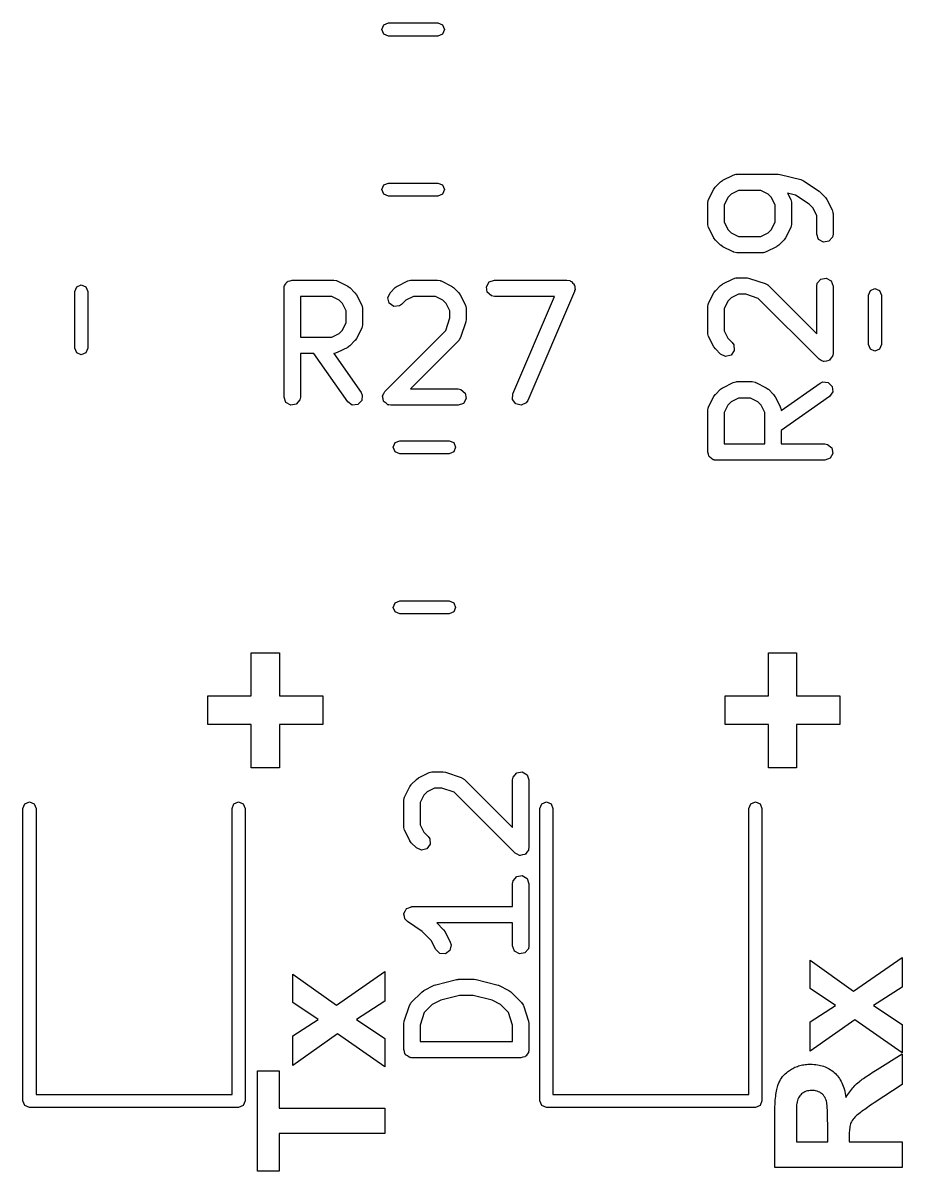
# Model space of a CAD drawing. Extents: x 44 to 148, y -85 to -25.
# Drawn here: x 110.03 to 118.1, y -84.02 to -73.47 of the extents above; entities that cross this region are included whole.
import ezdxf

# ---------------------------------------------------------------- set-up
doc = ezdxf.new("R2010")
doc.units = 0
doc.layers.add('BLACK', color=7, linetype='CONTINUOUS')

msp = doc.modelspace()

# ---------------------------------------------------------------- linework, layer by layer
at = {"layer": 'BLACK', "linetype": 'CONTINUOUS'}
for p, q in [((113.327136, -73.5346), (113.34471, -73.492174)), ((113.34471, -73.577026), (113.327136, -73.5346)), ((113.34471, -73.492174), (113.387136, -73.4746)), ((113.387136, -73.4746), (113.841264, -73.4746)), ((113.841264, -73.4746), (113.88369, -73.492174)), ((113.88369, -73.492174), (113.901264, -73.5346)), ((113.901264, -73.5346), (113.88369, -73.577026)), ((113.387136, -73.5946), (113.34471, -73.577026)), ((113.841264, -73.5946), (113.387136, -73.5946)), ((113.88369, -73.577026), (113.841264, -73.5946)), ((116.390105, -74.9803), (116.437724, -74.932681)), ((116.437724, -74.932681), (116.45609, -74.919821)), ((116.45609, -74.919821), (116.457216, -74.918632)), ((116.457216, -74.918632), (116.552454, -74.871013)), ((116.552454, -74.871013), (116.57742, -74.863587)), ((116.57742, -74.863587), (116.581781, -74.864628)), ((116.581781, -74.864628), (116.585995, -74.863095)), ((116.585995, -74.863095), (116.966947, -74.863095)), ((116.966947, -74.863095), (116.981688, -74.865694)), ((116.981688, -74.865694), (116.985137, -74.865334)), ((116.985137, -74.865334), (117.175613, -74.912953)), ((117.175613, -74.912953), (117.198604, -74.923207)), ((117.198604, -74.923207), (117.199026, -74.92331)), ((117.199026, -74.92331), (117.341883, -75.018548)), ((113.327136, -75.0046), (113.34471, -74.962174)), ((113.34471, -75.047026), (113.327136, -75.0046)), ((113.34471, -74.962174), (113.387136, -74.9446)), ((113.387136, -75.0646), (113.34471, -75.047026)), ((113.387136, -74.9446), (113.841264, -74.9446)), ((113.841264, -74.9446), (113.88369, -74.962174)), ((113.88369, -75.047026), (113.841264, -75.0646)), ((113.88369, -74.962174), (113.901264, -75.0046)), ((113.901264, -75.0046), (113.88369, -75.047026)), ((116.328437, -75.09503), (116.376056, -74.999792)), ((116.376056, -74.999792), (116.389414, -74.981781)), ((116.389414, -74.981781), (116.390105, -74.9803)), ((116.535184, -75.047353), (116.504777, -75.07776)), ((116.6037, -75.013095), (116.535184, -75.047353)), ((116.806385, -75.013095), (116.6037, -75.013095)), ((116.874901, -75.047353), (116.806385, -75.013095)), ((116.905308, -75.07776), (116.874901, -75.047353)), ((117.126629, -75.055324), (117.052533, -75.0368)), ((117.052533, -75.0368), (117.081648, -75.09503)), ((117.341883, -75.018548), (117.350146, -75.026441)), ((117.350146, -75.026441), (117.353312, -75.027918)), ((117.353312, -75.027918), (117.400932, -75.075537)), ((113.841264, -75.0646), (113.387136, -75.0646)), ((116.320519, -75.128571), (116.325042, -75.102919)), ((116.320519, -75.319047), (116.320519, -75.128571)), ((116.325042, -75.102919), (116.327924, -75.099483)), ((116.327924, -75.099483), (116.328437, -75.09503)), ((116.504777, -75.07776), (116.470519, -75.146276)), ((116.470519, -75.146276), (116.470519, -75.301342)), ((116.939566, -75.146276), (116.905308, -75.07776)), ((116.939566, -75.301342), (116.939566, -75.146276)), ((117.081648, -75.09503), (117.089074, -75.119996)), ((117.089074, -75.119996), (117.088032, -75.124357)), ((117.088032, -75.124357), (117.089566, -75.128571)), ((117.089566, -75.128571), (117.089566, -75.319047)), ((117.252498, -75.139236), (117.126629, -75.055324)), ((117.286261, -75.172998), (117.252498, -75.139236)), ((117.400932, -75.075537), (117.413794, -75.093905)), ((117.413794, -75.093905), (117.414982, -75.09503)), ((117.414982, -75.09503), (117.462601, -75.190268)), ((117.320519, -75.241514), (117.286261, -75.172998)), ((117.320519, -75.414285), (117.320519, -75.241514)), ((117.462601, -75.190268), (117.470027, -75.215234)), ((117.470027, -75.215234), (117.468985, -75.219595)), ((117.468985, -75.219595), (117.470519, -75.223809)), ((117.470519, -75.223809), (117.470519, -75.414285)), ((116.322052, -75.32326), (116.320519, -75.319047)), ((116.321011, -75.327621), (116.322052, -75.32326)), ((116.328437, -75.352588), (116.321011, -75.327621)), ((116.376056, -75.447826), (116.328437, -75.352588)), ((116.470519, -75.301342), (116.504777, -75.369858)), ((116.905308, -75.369858), (116.939566, -75.301342)), ((117.081648, -75.352588), (117.034029, -75.447826)), ((117.08216, -75.348134), (117.081648, -75.352588)), ((117.085043, -75.344699), (117.08216, -75.348134)), ((117.089566, -75.319047), (117.085043, -75.344699)), ((116.377245, -75.448951), (116.376056, -75.447826)), ((116.390105, -75.467318), (116.377245, -75.448951)), ((116.437724, -75.514937), (116.390105, -75.467318)), ((116.504777, -75.369858), (116.535184, -75.400265)), ((116.535184, -75.400265), (116.6037, -75.434523)), ((116.6037, -75.434523), (116.806385, -75.434523)), ((116.806385, -75.434523), (116.874901, -75.400265)), ((116.874901, -75.400265), (116.905308, -75.369858)), ((117.01998, -75.467318), (116.972361, -75.514937)), ((117.020671, -75.465836), (117.01998, -75.467318)), ((117.034029, -75.447826), (117.020671, -75.465836)), ((117.338066, -75.462494), (117.320519, -75.414285)), ((117.382495, -75.488146), (117.338066, -75.462494)), ((117.465996, -75.439937), (117.433019, -75.479237)), ((117.470519, -75.414285), (117.465996, -75.439937)), ((116.439205, -75.515628), (116.437724, -75.514937)), ((116.457216, -75.528986), (116.439205, -75.515628)), ((116.552454, -75.576605), (116.457216, -75.528986)), ((116.952869, -75.528986), (116.857631, -75.576605)), ((116.953994, -75.527796), (116.952869, -75.528986)), ((116.972361, -75.514937), (116.953994, -75.527796)), ((117.433019, -75.479237), (117.382495, -75.488146)), ((116.556907, -75.577117), (116.552454, -75.576605)), ((116.560343, -75.58), (116.556907, -75.577117)), ((116.585995, -75.584523), (116.560343, -75.58)), ((116.82409, -75.584523), (116.585995, -75.584523)), ((116.828303, -75.582989), (116.82409, -75.584523)), ((116.832664, -75.584031), (116.828303, -75.582989)), ((116.857631, -75.576605), (116.832664, -75.584031)), ((110.524074, -75.896322), (110.5665, -75.878748)), ((110.5665, -75.878748), (110.608926, -75.896322)), ((112.431219, -75.893909), (112.432937, -75.884167)), ((112.432937, -75.884167), (112.445462, -75.869239)), ((112.445462, -75.869239), (112.455205, -75.852366)), ((112.455205, -75.852366), (112.461563, -75.850051)), ((112.461563, -75.850051), (112.465914, -75.844867)), ((112.465914, -75.844867), (112.485105, -75.841482)), ((112.485105, -75.841482), (112.503414, -75.834819)), ((112.503414, -75.834819), (112.884366, -75.834819)), ((112.884366, -75.834819), (112.910018, -75.839342)), ((112.910018, -75.839342), (112.913453, -75.842224)), ((112.913453, -75.842224), (112.917907, -75.842737)), ((112.917907, -75.842737), (113.013145, -75.890356)), ((113.013145, -75.890356), (113.031155, -75.903714)), ((113.450381, -75.904405), (113.468747, -75.891545)), ((113.468747, -75.891545), (113.469873, -75.890356)), ((113.469873, -75.890356), (113.565111, -75.842737)), ((113.565111, -75.842737), (113.590077, -75.835311)), ((113.590077, -75.835311), (113.594438, -75.836352)), ((113.594438, -75.836352), (113.598652, -75.834819)), ((113.598652, -75.834819), (113.836747, -75.834819)), ((113.836747, -75.834819), (113.862399, -75.839342)), ((113.862399, -75.839342), (113.865834, -75.842224)), ((113.865834, -75.842224), (113.870288, -75.842737)), ((113.870288, -75.842737), (113.965526, -75.890356)), ((113.965526, -75.890356), (113.983536, -75.903714)), ((114.286696, -75.896795), (114.312348, -75.852366)), ((114.312348, -75.852366), (114.360557, -75.834819)), ((114.360557, -75.834819), (115.027223, -75.834819)), ((115.027223, -75.834819), (115.052875, -75.839342)), ((115.052875, -75.839342), (115.059663, -75.845038)), ((115.059663, -75.845038), (115.068289, -75.847061)), ((115.068289, -75.847061), (115.078769, -75.86107)), ((115.078769, -75.86107), (115.092175, -75.872319)), ((115.092175, -75.872319), (115.093713, -75.881046)), ((115.093713, -75.881046), (115.099021, -75.88814)), ((115.099021, -75.88814), (115.098044, -75.905608)), ((116.390105, -75.932681), (116.437724, -75.885062)), ((116.437724, -75.885062), (116.45609, -75.872202)), ((116.45609, -75.872202), (116.457216, -75.871013)), ((116.457216, -75.871013), (116.552454, -75.823394)), ((116.552454, -75.823394), (116.57742, -75.815968)), ((116.57742, -75.815968), (116.581781, -75.817009)), ((116.581781, -75.817009), (116.585995, -75.815476)), ((116.585995, -75.815476), (116.681233, -75.815476)), ((116.681233, -75.815476), (116.703315, -75.819369)), ((116.703315, -75.819369), (116.70495, -75.819325)), ((116.70495, -75.819325), (116.847807, -75.866944)), ((116.847807, -75.866944), (116.870712, -75.879346)), ((116.870712, -75.879346), (116.873059, -75.883167)), ((116.873059, -75.883167), (116.877123, -75.885062)), ((116.877123, -75.885062), (117.320519, -76.328457)), ((117.320519, -75.890476), (117.325042, -75.864824)), ((117.320519, -76.328457), (117.320519, -75.890476)), ((117.325042, -75.864824), (117.358019, -75.825524)), ((117.358019, -75.825524), (117.408543, -75.816615)), ((117.408543, -75.816615), (117.452972, -75.842267)), ((117.452972, -75.842267), (117.470519, -75.890476)), ((117.470519, -75.890476), (117.470519, -76.509523)), ((110.5065, -75.938748), (110.524074, -75.896322)), ((110.5065, -76.461252), (110.5065, -75.938748)), ((110.608926, -75.896322), (110.6265, -75.938748)), ((110.6265, -75.938748), (110.6265, -76.461252)), ((112.428414, -75.909819), (112.430131, -75.900077)), ((112.428414, -76.909819), (112.428414, -75.909819)), ((112.429553, -75.896795), (112.431219, -75.893909)), ((112.430131, -75.900077), (112.429553, -75.896795)), ((112.866661, -75.984819), (112.578414, -75.984819)), ((112.578414, -75.984819), (112.578414, -76.358628)), ((112.935177, -76.019077), (112.866661, -75.984819)), ((113.031155, -75.903714), (113.032637, -75.904405)), ((113.032637, -75.904405), (113.080256, -75.952024)), ((113.080256, -75.952024), (113.093115, -75.97039)), ((113.093115, -75.97039), (113.094305, -75.971516)), ((113.094305, -75.971516), (113.141924, -76.066754)), ((113.381081, -75.998521), (113.402762, -75.952024)), ((113.402762, -75.952024), (113.450381, -75.904405)), ((113.616357, -75.984819), (113.547841, -76.019077)), ((113.819042, -75.984819), (113.616357, -75.984819)), ((113.887558, -76.019077), (113.819042, -75.984819)), ((113.983536, -75.903714), (113.985018, -75.904405)), ((113.985018, -75.904405), (114.032637, -75.952024)), ((114.032637, -75.952024), (114.045496, -75.97039)), ((114.045496, -75.97039), (114.046686, -75.971516)), ((114.046686, -75.971516), (114.094305, -76.066754)), ((114.295605, -75.947319), (114.286696, -75.896795)), ((114.334905, -75.980296), (114.295605, -75.947319)), ((114.360557, -75.984819), (114.334905, -75.980296)), ((114.913482, -75.984819), (114.360557, -75.984819)), ((114.529716, -76.880275), (114.913482, -75.984819)), ((115.096159, -75.939363), (114.667588, -76.939363)), ((115.096653, -75.930517), (115.096159, -75.939363)), ((115.101084, -75.922843), (115.096653, -75.930517)), ((115.098044, -75.905608), (115.101084, -75.922843)), ((116.328437, -76.047411), (116.376056, -75.952173)), ((116.376056, -75.952173), (116.389414, -75.934162)), ((116.389414, -75.934162), (116.390105, -75.932681)), ((116.6037, -75.965476), (116.535184, -75.999734)), ((116.669063, -75.965476), (116.6037, -75.965476)), ((116.783576, -76.003647), (116.669063, -75.965476)), ((117.7957, -75.972936), (117.813274, -75.93051)), ((117.7957, -76.427064), (117.7957, -75.972936)), ((117.813274, -75.93051), (117.8557, -75.912936)), ((117.8557, -75.912936), (117.898126, -75.93051)), ((117.898126, -75.93051), (117.9157, -75.972936)), ((117.9157, -75.972936), (117.9157, -76.427064)), ((112.965584, -76.049484), (112.935177, -76.019077)), ((112.999842, -76.118), (112.965584, -76.049484)), ((113.141924, -76.066754), (113.14935, -76.09172)), ((113.14935, -76.09172), (113.148308, -76.096081)), ((113.148308, -76.096081), (113.149842, -76.100295)), ((113.149842, -76.100295), (113.149842, -76.243152)), ((113.394358, -76.048075), (113.381081, -75.998521)), ((113.436384, -76.077502), (113.394358, -76.048075)), ((113.487491, -76.07303), (113.436384, -76.077502)), ((113.508828, -76.05809), (113.487491, -76.07303)), ((113.547841, -76.019077), (113.508828, -76.05809)), ((113.917965, -76.049484), (113.887558, -76.019077)), ((113.952223, -76.118), (113.917965, -76.049484)), ((114.094305, -76.066754), (114.101731, -76.09172)), ((114.101731, -76.09172), (114.100689, -76.096081)), ((114.100689, -76.096081), (114.102223, -76.100295)), ((114.102223, -76.100295), (114.102223, -76.195533)), ((116.320519, -76.080952), (116.325042, -76.0553)), ((116.320519, -76.319047), (116.320519, -76.080952)), ((116.325042, -76.0553), (116.327924, -76.051864)), ((116.327924, -76.051864), (116.328437, -76.047411)), ((116.504777, -76.030141), (116.470519, -76.098657)), ((116.470519, -76.098657), (116.470519, -76.301342)), ((116.535184, -75.999734), (116.504777, -76.030141)), ((117.342486, -76.562556), (116.783576, -76.003647)), ((112.999842, -76.225447), (112.999842, -76.118)), ((113.914051, -76.297876), (113.952223, -76.183363)), ((113.952223, -76.183363), (113.952223, -76.118)), ((114.102223, -76.195533), (114.098329, -76.217615)), ((112.935177, -76.32437), (112.965584, -76.293963)), ((112.965584, -76.293963), (112.999842, -76.225447)), ((113.141924, -76.276693), (113.094305, -76.371931)), ((113.142436, -76.272239), (113.141924, -76.276693)), ((113.145319, -76.268804), (113.142436, -76.272239)), ((113.149842, -76.243152), (113.145319, -76.268804)), ((113.355143, -76.856786), (113.914051, -76.297876)), ((114.098374, -76.219251), (114.050755, -76.362107)), ((114.098329, -76.217615), (114.098374, -76.219251)), ((116.470519, -76.301342), (116.504777, -76.369858)), ((112.578414, -76.358628), (112.866661, -76.358628)), ((112.866661, -76.358628), (112.935177, -76.32437)), ((113.080256, -76.391423), (113.032637, -76.439042)), ((113.080947, -76.389941), (113.080256, -76.391423)), ((113.094305, -76.371931), (113.080947, -76.389941)), ((114.032637, -76.391423), (113.589242, -76.834819)), ((114.034532, -76.387358), (114.032637, -76.391423)), ((114.038352, -76.385012), (114.034532, -76.387358)), ((114.050755, -76.362107), (114.038352, -76.385012)), ((116.322052, -76.32326), (116.320519, -76.319047)), ((116.321011, -76.327621), (116.322052, -76.32326)), ((116.328437, -76.352588), (116.321011, -76.327621)), ((116.376056, -76.447826), (116.328437, -76.352588)), ((116.504777, -76.369858), (116.54379, -76.408871)), ((116.54379, -76.408871), (116.55873, -76.430208)), ((110.524074, -76.503678), (110.5065, -76.461252)), ((110.5665, -76.521252), (110.524074, -76.503678)), ((110.608926, -76.503678), (110.5665, -76.521252)), ((110.6265, -76.461252), (110.608926, -76.503678)), ((112.70246, -76.508628), (112.578414, -76.508628)), ((112.578414, -76.508628), (112.578414, -76.909819)), ((113.0134, -76.952829), (112.70246, -76.508628)), ((112.888579, -76.507094), (112.885315, -76.508282)), ((112.885315, -76.508282), (113.136285, -76.86681)), ((112.89294, -76.508136), (112.888579, -76.507094)), ((112.917907, -76.50071), (112.89294, -76.508136)), ((113.013145, -76.453091), (112.917907, -76.50071)), ((113.01427, -76.451901), (113.013145, -76.453091)), ((113.032637, -76.439042), (113.01427, -76.451901)), ((116.377245, -76.448951), (116.376056, -76.447826)), ((116.390105, -76.467318), (116.377245, -76.448951)), ((116.437724, -76.514937), (116.390105, -76.467318)), ((116.48422, -76.536618), (116.437724, -76.514937)), ((116.533775, -76.523341), (116.48422, -76.536618)), ((116.563201, -76.481315), (116.533775, -76.523341)), ((116.55873, -76.430208), (116.563201, -76.481315)), ((117.470519, -76.509523), (117.467676, -76.525645)), ((117.813274, -76.46949), (117.7957, -76.427064)), ((117.8557, -76.487064), (117.813274, -76.46949)), ((117.898126, -76.46949), (117.8557, -76.487064)), ((117.9157, -76.427064), (117.898126, -76.46949)), ((117.362939, -76.572093), (117.342486, -76.562556)), ((117.382495, -76.583384), (117.362939, -76.572093)), ((117.385875, -76.582787), (117.382495, -76.583384)), ((117.388983, -76.584237), (117.385875, -76.582787)), ((117.410785, -76.578395), (117.388983, -76.584237)), ((117.433019, -76.574475), (117.410785, -76.578395)), ((117.435223, -76.571847), (117.433019, -76.574475)), ((117.438537, -76.57096), (117.435223, -76.571847)), ((117.451485, -76.552468), (117.438537, -76.57096)), ((117.465996, -76.535175), (117.451485, -76.552468)), ((117.466804, -76.53059), (117.465996, -76.535175)), ((117.467964, -76.528934), (117.466804, -76.53059)), ((117.467676, -76.525645), (117.467964, -76.528934)), ((113.589242, -76.834819), (114.027223, -76.834819)), ((114.027223, -76.834819), (114.052875, -76.839342)), ((114.052875, -76.839342), (114.092175, -76.872319)), ((116.390105, -76.885062), (116.437724, -76.837443)), ((116.437724, -76.837443), (116.45609, -76.824583)), ((116.45609, -76.824583), (116.457216, -76.823394)), ((116.457216, -76.823394), (116.552454, -76.775775)), ((116.552454, -76.775775), (116.57742, -76.768349)), ((116.57742, -76.768349), (116.581781, -76.76939)), ((116.581781, -76.76939), (116.585995, -76.767857)), ((116.585995, -76.767857), (116.728852, -76.767857)), ((116.728852, -76.767857), (116.754504, -76.77238)), ((116.754504, -76.77238), (116.757939, -76.775262)), ((116.757939, -76.775262), (116.762393, -76.775775)), ((116.762393, -76.775775), (116.857631, -76.823394)), ((116.857631, -76.823394), (116.875641, -76.836752)), ((116.875641, -76.836752), (116.877123, -76.837443)), ((116.877123, -76.837443), (116.924742, -76.885062)), ((116.993982, -77.032383), (117.35251, -76.781414)), ((117.35251, -76.781414), (117.376118, -76.770409)), ((117.376118, -76.770409), (117.427225, -76.774888)), ((117.427225, -76.774888), (117.463497, -76.81117)), ((117.463497, -76.81117), (117.467961, -76.862278)), ((112.445961, -76.958028), (112.428414, -76.909819)), ((112.573891, -76.935471), (112.540914, -76.974771)), ((112.578414, -76.909819), (112.573891, -76.935471)), ((113.142811, -76.941525), (113.106529, -76.977797)), ((113.136285, -76.86681), (113.14729, -76.890418)), ((113.14729, -76.890418), (113.142811, -76.941525)), ((113.333462, -76.903283), (113.334911, -76.900175)), ((113.339303, -76.925085), (113.333462, -76.903283)), ((113.334315, -76.896795), (113.345605, -76.877239)), ((113.334911, -76.900175), (113.334315, -76.896795)), ((113.343224, -76.947319), (113.339303, -76.925085)), ((113.345605, -76.877239), (113.355143, -76.856786)), ((114.101084, -76.922843), (114.075432, -76.967272)), ((114.092175, -76.872319), (114.101084, -76.922843)), ((114.526854, -76.931498), (114.529716, -76.880275)), ((114.557586, -76.972578), (114.526854, -76.931498)), ((114.667588, -76.939363), (114.653326, -76.961159)), ((116.328437, -76.999792), (116.376056, -76.904554)), ((116.376056, -76.904554), (116.389414, -76.886543)), ((116.389414, -76.886543), (116.390105, -76.885062)), ((116.6037, -76.917857), (116.535184, -76.952115)), ((116.711147, -76.917857), (116.6037, -76.917857)), ((116.779663, -76.952115), (116.711147, -76.917857)), ((116.924742, -76.885062), (116.937601, -76.903428)), ((116.937601, -76.903428), (116.938791, -76.904554)), ((116.938791, -76.904554), (116.98641, -76.999792)), ((117.438529, -76.904299), (116.994328, -77.215239)), ((117.467961, -76.862278), (117.438529, -76.904299)), ((112.49039, -76.98368), (112.445961, -76.958028)), ((112.540914, -76.974771), (112.49039, -76.98368)), ((113.055421, -76.982261), (113.0134, -76.952829)), ((113.106529, -76.977797), (113.055421, -76.982261)), ((113.345851, -76.949523), (113.343224, -76.947319)), ((113.346739, -76.952837), (113.345851, -76.949523)), ((113.36523, -76.965785), (113.346739, -76.952837)), ((113.382524, -76.980296), (113.36523, -76.965785)), ((113.387108, -76.981104), (113.382524, -76.980296)), ((113.388765, -76.982264), (113.387108, -76.981104)), ((113.392053, -76.981976), (113.388765, -76.982264)), ((113.408176, -76.984819), (113.392053, -76.981976)), ((114.027223, -76.984819), (113.408176, -76.984819)), ((114.075432, -76.967272), (114.027223, -76.984819)), ((114.607534, -76.984291), (114.557586, -76.972578)), ((114.653326, -76.961159), (114.607534, -76.984291)), ((116.320519, -77.033333), (116.325042, -77.007681)), ((116.320519, -77.414285), (116.320519, -77.033333)), ((116.325042, -77.007681), (116.327924, -77.004245)), ((116.327924, -77.004245), (116.328437, -76.999792)), ((116.504777, -76.982522), (116.470519, -77.051038)), ((116.470519, -77.051038), (116.470519, -77.339285)), ((116.535184, -76.952115), (116.504777, -76.982522)), ((116.81007, -76.982522), (116.779663, -76.952115)), ((116.844328, -77.051038), (116.81007, -76.982522)), ((116.844328, -77.339285), (116.844328, -77.051038)), ((116.98641, -76.999792), (116.993836, -77.024758)), ((116.993836, -77.024758), (116.992794, -77.029119)), ((116.992794, -77.029119), (116.993982, -77.032383)), ((116.994328, -77.215239), (116.994328, -77.339285)), ((113.430636, -77.37), (113.44821, -77.327574)), ((113.44821, -77.327574), (113.490636, -77.31)), ((113.490636, -77.31), (113.944764, -77.31)), ((113.944764, -77.31), (113.98719, -77.327574)), ((113.98719, -77.327574), (114.004764, -77.37)), ((116.470519, -77.339285), (116.844328, -77.339285)), ((116.994328, -77.339285), (117.395519, -77.339285)), ((117.395519, -77.339285), (117.421171, -77.343808)), ((117.421171, -77.343808), (117.460471, -77.376785)), ((113.44821, -77.412426), (113.430636, -77.37)), ((113.490636, -77.43), (113.44821, -77.412426)), ((113.944764, -77.43), (113.490636, -77.43)), ((113.98719, -77.412426), (113.944764, -77.43)), ((114.004764, -77.37), (113.98719, -77.412426)), ((116.327182, -77.432593), (116.320519, -77.414285)), ((116.330567, -77.451785), (116.327182, -77.432593)), ((116.335751, -77.456135), (116.330567, -77.451785)), ((116.338066, -77.462494), (116.335751, -77.456135)), ((116.354939, -77.472236), (116.338066, -77.462494)), ((116.369867, -77.484762), (116.354939, -77.472236)), ((117.443728, -77.471738), (117.395519, -77.489285)), ((117.46938, -77.427309), (117.443728, -77.471738)), ((117.460471, -77.376785), (117.46938, -77.427309)), ((116.379609, -77.486479), (116.369867, -77.484762)), ((116.382495, -77.488146), (116.379609, -77.486479)), ((116.385777, -77.487567), (116.382495, -77.488146)), ((116.395519, -77.489285), (116.385777, -77.487567)), ((117.395519, -77.489285), (116.395519, -77.489285)), ((113.430636, -78.84), (113.44821, -78.797574)), ((113.44821, -78.882426), (113.430636, -78.84)), ((113.44821, -78.797574), (113.490636, -78.78)), ((113.490636, -78.78), (113.944764, -78.78)), ((113.944764, -78.78), (113.98719, -78.797574)), ((113.98719, -78.797574), (114.004764, -78.84)), ((114.004764, -78.84), (113.98719, -78.882426)), ((113.490636, -78.9), (113.44821, -78.882426)), ((113.944764, -78.9), (113.490636, -78.9)), ((113.98719, -78.882426), (113.944764, -78.9)), ((112.127449, -79.652983), (112.127449, -79.25621)), ((112.127449, -79.25621), (112.385369, -79.25621)), ((112.385369, -79.25621), (112.385369, -79.652983)), ((116.877449, -79.652983), (116.877449, -79.25621)), ((116.877449, -79.25621), (117.135369, -79.25621)), ((117.135369, -79.25621), (117.135369, -79.652983)), ((111.728845, -79.916765), (111.728845, -79.652983)), ((111.728845, -79.652983), (112.127449, -79.652983)), ((112.385369, -79.652983), (112.783974, -79.652983)), ((112.783974, -79.652983), (112.783974, -79.916765)), ((116.478845, -79.916765), (116.478845, -79.652983)), ((116.478845, -79.652983), (116.877449, -79.652983)), ((117.135369, -79.652983), (117.533974, -79.652983)), ((117.533974, -79.652983), (117.533974, -79.916765)), ((112.127449, -79.916765), (111.728845, -79.916765)), ((112.127449, -80.312438), (112.127449, -79.916765)), ((112.783974, -79.916765), (112.385369, -79.916765)), ((112.385369, -79.916765), (112.385369, -80.312438)), ((116.877449, -79.916765), (116.478845, -79.916765)), ((116.877449, -80.312438), (116.877449, -79.916765)), ((117.533974, -79.916765), (117.135369, -79.916765)), ((117.135369, -79.916765), (117.135369, -80.312438)), ((112.385369, -80.312438), (112.127449, -80.312438)), ((117.135369, -80.312438), (116.877449, -80.312438)), ((113.597605, -80.4667), (113.645224, -80.419081)), ((113.645224, -80.419081), (113.66359, -80.406221)), ((113.66359, -80.406221), (113.664716, -80.405032)), ((113.664716, -80.405032), (113.759954, -80.357413)), ((113.759954, -80.357413), (113.78492, -80.349987)), ((113.78492, -80.349987), (113.789281, -80.351028)), ((113.789281, -80.351028), (113.793495, -80.349495)), ((113.793495, -80.349495), (113.888733, -80.349495)), ((113.888733, -80.349495), (113.910815, -80.353388)), ((113.910815, -80.353388), (113.91245, -80.353344)), ((113.91245, -80.353344), (114.055307, -80.400963)), ((114.055307, -80.400963), (114.078212, -80.413365)), ((114.078212, -80.413365), (114.080559, -80.417186)), ((114.080559, -80.417186), (114.084623, -80.419081)), ((114.084623, -80.419081), (114.528019, -80.862476)), ((114.528019, -80.424495), (114.532542, -80.398843)), ((114.528019, -80.862476), (114.528019, -80.424495)), ((114.532542, -80.398843), (114.565519, -80.359543)), ((114.565519, -80.359543), (114.616043, -80.350634)), ((114.616043, -80.350634), (114.660472, -80.376286)), ((114.660472, -80.376286), (114.678019, -80.424495)), ((114.678019, -80.424495), (114.678019, -81.043542)), ((113.535937, -80.58143), (113.583556, -80.486192)), ((113.583556, -80.486192), (113.596914, -80.468181)), ((113.596914, -80.468181), (113.597605, -80.4667)), ((113.8112, -80.499495), (113.742684, -80.533753)), ((113.876563, -80.499495), (113.8112, -80.499495)), ((113.991076, -80.537666), (113.876563, -80.499495)), ((110.048274, -80.643974), (110.0907, -80.6264)), ((110.0907, -80.6264), (110.133126, -80.643974)), ((111.968274, -80.643974), (112.0107, -80.6264)), ((112.0107, -80.6264), (112.053126, -80.643974)), ((113.528019, -80.614971), (113.532542, -80.589319)), ((113.528019, -80.853066), (113.528019, -80.614971)), ((113.532542, -80.589319), (113.535424, -80.585883)), ((113.535424, -80.585883), (113.535937, -80.58143)), ((113.712277, -80.56416), (113.678019, -80.632676)), ((113.678019, -80.632676), (113.678019, -80.835361)), ((113.742684, -80.533753), (113.712277, -80.56416)), ((114.549986, -81.096575), (113.991076, -80.537666)), ((114.795774, -80.643974), (114.8382, -80.6264)), ((114.8382, -80.6264), (114.880626, -80.643974)), ((116.715774, -80.643974), (116.7582, -80.6264)), ((116.7582, -80.6264), (116.800626, -80.643974)), ((110.0307, -80.6864), (110.048274, -80.643974)), ((110.0307, -83.3714), (110.0307, -80.6864)), ((110.133126, -80.643974), (110.1507, -80.6864)), ((110.1507, -80.6864), (110.1507, -83.3114)), ((111.9507, -80.6864), (111.968274, -80.643974)), ((111.9507, -83.3114), (111.9507, -80.6864)), ((112.053126, -80.643974), (112.0707, -80.6864)), ((112.0707, -80.6864), (112.0707, -83.3714)), ((114.7782, -80.6864), (114.795774, -80.643974)), ((114.7782, -83.3714), (114.7782, -80.6864)), ((114.880626, -80.643974), (114.8982, -80.6864)), ((114.8982, -80.6864), (114.8982, -83.3114)), ((116.6982, -80.6864), (116.715774, -80.643974)), ((116.6982, -83.3114), (116.6982, -80.6864)), ((116.800626, -80.643974), (116.8182, -80.6864)), ((116.8182, -80.6864), (116.8182, -83.3714)), ((113.678019, -80.835361), (113.712277, -80.903877)), ((113.529552, -80.857279), (113.528019, -80.853066)), ((113.528511, -80.86164), (113.529552, -80.857279)), ((113.535937, -80.886607), (113.528511, -80.86164)), ((113.583556, -80.981845), (113.535937, -80.886607)), ((113.712277, -80.903877), (113.75129, -80.94289)), ((113.75129, -80.94289), (113.76623, -80.964227)), ((113.584745, -80.98297), (113.583556, -80.981845)), ((113.597605, -81.001337), (113.584745, -80.98297)), ((113.645224, -81.048956), (113.597605, -81.001337)), ((113.69172, -81.070637), (113.645224, -81.048956)), ((113.770701, -81.015334), (113.741275, -81.05736)), ((113.76623, -80.964227), (113.770701, -81.015334)), ((114.678019, -81.043542), (114.675176, -81.059664)), ((113.741275, -81.05736), (113.69172, -81.070637)), ((114.570439, -81.106112), (114.549986, -81.096575)), ((114.589995, -81.117403), (114.570439, -81.106112)), ((114.593375, -81.116806), (114.589995, -81.117403)), ((114.596483, -81.118256), (114.593375, -81.116806)), ((114.618285, -81.112414), (114.596483, -81.118256)), ((114.640519, -81.108494), (114.618285, -81.112414)), ((114.642723, -81.105866), (114.640519, -81.108494)), ((114.646037, -81.104979), (114.642723, -81.105866)), ((114.658985, -81.086487), (114.646037, -81.104979)), ((114.673496, -81.069194), (114.658985, -81.086487)), ((114.674304, -81.064609), (114.673496, -81.069194)), ((114.675464, -81.062953), (114.674304, -81.064609)), ((114.675176, -81.059664), (114.675464, -81.062953)), ((114.528019, -81.376876), (114.532542, -81.351224)), ((114.532542, -81.351224), (114.565519, -81.311924)), ((114.565519, -81.311924), (114.616043, -81.303015)), ((114.616043, -81.303015), (114.660472, -81.328667)), ((114.660472, -81.328667), (114.678019, -81.376876)), ((114.528019, -81.58759), (114.528019, -81.376876)), ((114.678019, -81.376876), (114.678019, -81.948304)), ((113.528174, -81.657763), (113.529906, -81.653813)), ((113.534287, -81.678654), (113.528174, -81.657763)), ((113.529158, -81.649566), (113.54004, -81.630717)), ((113.529906, -81.653813), (113.529158, -81.649566)), ((113.538067, -81.70009), (113.534287, -81.678654)), ((113.54004, -81.630717), (113.548787, -81.610783)), ((113.548787, -81.610783), (113.552654, -81.608871)), ((113.552654, -81.608871), (113.55481, -81.605137)), ((113.55481, -81.605137), (113.575263, -81.597692)), ((113.575263, -81.597692), (113.594776, -81.588045)), ((113.594776, -81.588045), (113.598965, -81.589065)), ((113.598965, -81.589065), (113.603019, -81.58759)), ((113.603019, -81.58759), (114.528019, -81.58759)), ((113.54137, -81.702862), (113.538067, -81.70009)), ((113.542582, -81.707001), (113.54137, -81.702862)), ((113.561416, -81.724994), (113.542582, -81.707001)), ((113.698094, -81.816112), (113.561416, -81.724994)), ((114.528019, -81.73759), (113.831704, -81.73759)), ((113.831704, -81.73759), (113.894147, -81.800033)), ((114.528019, -81.948304), (114.528019, -81.73759)), ((113.779475, -81.897493), (113.698094, -81.816112)), ((113.821651, -81.981845), (113.779475, -81.897493)), ((113.894147, -81.800033), (113.907009, -81.818401)), ((113.907009, -81.818401), (113.908196, -81.819525)), ((113.908196, -81.819525), (113.955815, -81.914763)), ((113.858905, -82.017117), (113.821651, -81.981845)), ((113.951321, -81.989628), (113.910115, -82.020192)), ((113.963241, -81.939729), (113.951321, -81.989628)), ((113.955815, -81.914763), (113.963241, -81.939729)), ((114.545566, -81.996513), (114.528019, -81.948304)), ((114.589995, -82.022165), (114.545566, -81.996513)), ((114.673496, -81.973956), (114.640519, -82.013256)), ((114.678019, -81.948304), (114.673496, -81.973956)), ((113.910115, -82.020192), (113.858905, -82.017117)), ((114.640519, -82.013256), (114.589995, -82.022165)), ((117.259615, -82.340291), (117.259615, -82.079635)), ((117.259615, -82.079635), (117.659868, -82.363885)), ((117.659868, -82.363885), (118.1045, -82.053513)), ((118.1045, -82.053513), (118.1045, -82.325966)), ((112.509615, -82.46893), (112.509615, -82.208274)), ((112.509615, -82.208274), (112.909868, -82.492524)), ((112.909868, -82.492524), (113.3545, -82.182152)), ((113.3545, -82.182152), (113.3545, -82.454605)), ((113.712335, -82.357413), (113.807573, -82.309794)), ((113.807573, -82.309794), (113.819979, -82.306103)), ((113.819979, -82.306103), (113.822924, -82.304115)), ((113.822924, -82.304115), (114.0134, -82.256496)), ((114.0134, -82.256496), (114.028332, -82.255442)), ((114.028332, -82.255442), (114.03159, -82.254257)), ((114.03159, -82.254257), (114.174447, -82.254257)), ((114.174447, -82.254257), (114.189188, -82.256856)), ((114.189188, -82.256856), (114.192637, -82.256496)), ((114.192637, -82.256496), (114.383113, -82.304115)), ((114.383113, -82.304115), (114.394935, -82.309387)), ((114.394935, -82.309387), (114.398464, -82.309794)), ((114.398464, -82.309794), (114.493702, -82.357413)), ((113.597605, -82.4667), (113.692843, -82.371462)), ((113.692843, -82.371462), (113.711211, -82.358599)), ((113.711211, -82.358599), (113.712335, -82.357413)), ((114.040824, -82.404257), (113.86729, -82.44764)), ((114.165213, -82.404257), (114.040824, -82.404257)), ((114.338747, -82.44764), (114.165213, -82.404257)), ((114.493702, -82.357413), (114.511712, -82.370771)), ((114.511712, -82.370771), (114.513194, -82.371462)), ((114.513194, -82.371462), (114.608433, -82.4667)), ((117.491902, -82.496741), (117.259615, -82.340291)), ((118.1045, -82.325966), (117.84272, -82.496741)), ((112.741902, -82.62538), (112.509615, -82.46893)), ((113.3545, -82.454605), (113.09272, -82.62538)), ((113.531868, -82.638873), (113.579487, -82.496016)), ((113.579487, -82.496016), (113.591889, -82.473111)), ((113.591889, -82.473111), (113.59571, -82.470763)), ((113.59571, -82.470763), (113.597605, -82.4667)), ((113.790303, -82.486134), (113.71619, -82.560246)), ((113.86729, -82.44764), (113.790303, -82.486134)), ((114.415734, -82.486134), (114.338747, -82.44764)), ((114.489848, -82.560247), (114.415734, -82.486134)), ((114.608433, -82.4667), (114.623374, -82.488037)), ((114.623374, -82.488037), (114.623764, -82.492505)), ((114.623764, -82.492505), (114.626551, -82.496016)), ((114.626551, -82.496016), (114.67417, -82.638872)), ((117.259615, -82.645326), (117.491902, -82.496741)), ((117.84272, -82.496741), (118.1045, -82.66892)), ((112.509615, -82.773965), (112.741902, -82.62538)), ((113.09272, -82.62538), (113.3545, -82.797559)), ((113.71619, -82.560246), (113.678019, -82.67476)), ((114.528019, -82.67476), (114.489848, -82.560247)), ((117.669418, -82.626226), (117.259615, -82.916093)), ((118.1045, -82.928733), (117.669418, -82.626226)), ((113.528019, -82.66259), (113.531912, -82.640507)), ((113.528019, -82.900685), (113.528019, -82.66259)), ((113.531912, -82.640507), (113.531868, -82.638873)), ((113.678019, -82.67476), (113.678019, -82.825685)), ((114.528019, -82.825685), (114.528019, -82.67476)), ((114.67417, -82.638872), (114.677459, -82.661052)), ((114.677459, -82.661052), (114.678019, -82.66259)), ((114.678019, -82.66259), (114.678019, -82.900685)), ((117.259615, -82.916093), (117.259615, -82.645326)), ((118.1045, -82.66892), (118.1045, -82.928733)), ((112.919418, -82.754865), (112.509615, -83.044733)), ((112.509615, -83.044733), (112.509615, -82.773965)), ((113.3545, -83.057372), (112.919418, -82.754865)), ((113.3545, -82.797559), (113.3545, -83.057372)), ((113.678019, -82.825685), (114.528019, -82.825685)), ((113.534682, -82.918993), (113.528019, -82.900685)), ((113.538067, -82.938185), (113.534682, -82.918993)), ((113.543251, -82.942535), (113.538067, -82.938185)), ((113.545566, -82.948894), (113.543251, -82.942535)), ((113.562439, -82.958636), (113.545566, -82.948894)), ((114.66097, -82.941264), (114.651228, -82.958138)), ((114.673496, -82.926337), (114.66097, -82.941264)), ((114.675213, -82.916594), (114.673496, -82.926337)), ((114.67688, -82.913709), (114.675213, -82.916594)), ((114.678019, -82.900685), (114.676301, -82.910426)), ((114.676301, -82.910426), (114.67688, -82.913709)), ((117.876987, -83.081812), (118.1045, -82.940249)), ((118.1045, -82.940249), (118.1045, -83.220005)), ((113.577367, -82.971162), (113.562439, -82.958636)), ((113.587109, -82.972879), (113.577367, -82.971162)), ((113.589995, -82.974546), (113.587109, -82.972879)), ((113.593277, -82.973967), (113.589995, -82.974546)), ((113.603019, -82.975685), (113.593277, -82.973967)), ((114.603019, -82.975685), (113.603019, -82.975685)), ((114.621327, -82.969021), (114.603019, -82.975685)), ((114.640519, -82.965637), (114.621327, -82.969021)), ((114.644869, -82.960452), (114.640519, -82.965637)), ((114.651228, -82.958138), (114.644869, -82.960452)), ((117.121334, -83.062783), (117.13223, -83.05824)), ((117.13223, -83.05824), (117.143309, -83.054093)), ((117.143309, -83.054093), (117.154569, -83.05034)), ((117.154569, -83.05034), (117.166012, -83.046983)), ((117.166012, -83.046983), (117.177636, -83.044021)), ((117.177636, -83.044021), (117.189443, -83.041453)), ((117.189443, -83.041453), (117.201432, -83.039281)), ((117.201432, -83.039281), (117.213603, -83.037503)), ((117.213603, -83.037503), (117.225956, -83.036121)), ((117.225956, -83.036121), (117.238492, -83.035134)), ((117.238492, -83.035134), (117.251209, -83.034541)), ((117.251209, -83.034541), (117.264109, -83.034344)), ((117.264109, -83.034344), (117.280395, -83.034643)), ((117.280395, -83.034643), (117.296322, -83.035542)), ((117.296322, -83.035542), (117.311889, -83.037039)), ((117.311889, -83.037039), (117.327096, -83.039136)), ((117.327096, -83.039136), (117.341943, -83.041832)), ((117.341943, -83.041832), (117.35643, -83.045127)), ((117.35643, -83.045127), (117.370558, -83.049021)), ((117.370558, -83.049021), (117.384325, -83.053514)), ((117.384325, -83.053514), (117.397733, -83.058606)), ((117.397733, -83.058606), (117.41078, -83.064297)), ((112.186042, -84.01517), (112.186042, -83.09501)), ((112.186042, -83.09501), (112.383781, -83.09501)), ((112.383781, -83.09501), (112.383781, -83.437683)), ((116.989084, -83.174992), (116.998006, -83.161266)), ((116.998006, -83.161266), (117.007793, -83.148133)), ((117.007793, -83.148133), (117.018444, -83.135592)), ((117.018444, -83.135592), (117.029958, -83.123643)), ((117.029958, -83.123643), (117.042337, -83.112288)), ((117.042337, -83.112288), (117.051069, -83.105046)), ((117.051069, -83.105046), (117.060186, -83.098068)), ((117.060186, -83.098068), (117.069686, -83.091353)), ((117.069686, -83.091353), (117.079571, -83.084902)), ((117.079571, -83.084902), (117.089739, -83.07878)), ((117.089739, -83.07878), (117.100088, -83.073052)), ((117.100088, -83.073052), (117.11062, -83.06772)), ((117.11062, -83.06772), (117.121334, -83.062783)), ((117.41078, -83.064297), (117.423468, -83.070587)), ((117.423468, -83.070587), (117.435796, -83.077476)), ((117.435796, -83.077476), (117.447764, -83.084964)), ((117.447764, -83.084964), (117.459372, -83.093052)), ((117.459372, -83.093052), (117.470621, -83.101738)), ((117.470621, -83.101738), (117.481509, -83.111024)), ((117.481509, -83.111024), (117.491971, -83.120871)), ((117.491971, -83.120871), (117.501939, -83.131313)), ((117.501939, -83.131313), (117.511413, -83.142349)), ((117.511413, -83.142349), (117.520393, -83.153981)), ((117.520393, -83.153981), (117.52888, -83.166206)), ((117.750039, -83.165135), (117.761546, -83.156947)), ((117.761546, -83.156947), (117.773703, -83.148492)), ((117.773703, -83.148492), (117.786509, -83.13977)), ((117.786509, -83.13977), (117.799965, -83.130779)), ((117.799965, -83.130779), (117.81407, -83.121521)), ((117.81407, -83.121521), (117.828825, -83.111996)), ((117.828825, -83.111996), (117.84423, -83.102202)), ((117.84423, -83.102202), (117.860284, -83.092141)), ((117.860284, -83.092141), (117.876987, -83.081812)), ((116.950911, -83.282143), (116.953737, -83.26807)), ((116.953737, -83.26807), (116.956809, -83.254792)), ((116.956809, -83.254792), (116.960127, -83.242308)), ((116.960127, -83.242308), (116.963691, -83.230619)), ((116.963691, -83.230619), (116.9675, -83.219724)), ((116.9675, -83.219724), (116.973831, -83.204221)), ((116.973831, -83.204221), (116.981025, -83.18931)), ((116.981025, -83.18931), (116.989084, -83.174992)), ((117.52888, -83.166206), (117.536873, -83.179027)), ((117.536873, -83.179027), (117.544372, -83.192442)), ((117.544372, -83.192442), (117.551378, -83.206452)), ((117.551378, -83.206452), (117.55789, -83.221057)), ((117.55789, -83.221057), (117.563908, -83.236256)), ((117.563908, -83.236256), (117.569432, -83.25205)), ((117.569432, -83.25205), (117.574463, -83.268439)), ((117.574463, -83.268439), (117.579, -83.285422)), ((117.63343, -83.274706), (117.642645, -83.263066)), ((117.642645, -83.263066), (117.652014, -83.251895)), ((117.652014, -83.251895), (117.661535, -83.241194)), ((117.661535, -83.241194), (117.67121, -83.230961)), ((117.67121, -83.230961), (117.681038, -83.221197)), ((117.681038, -83.221197), (117.687675, -83.214949)), ((117.687675, -83.214949), (117.698359, -83.205379)), ((117.698359, -83.205379), (117.710505, -83.195206)), ((117.710505, -83.195206), (117.719414, -83.18809)), ((117.719414, -83.18809), (117.728973, -83.180706)), ((117.728973, -83.180706), (117.739181, -83.173054)), ((117.739181, -83.173054), (117.750039, -83.165135)), ((118.1045, -83.220005), (117.847495, -83.389094)), ((110.048274, -83.413826), (110.0307, -83.3714)), ((110.1507, -83.3114), (111.9507, -83.3114)), ((112.0707, -83.3714), (112.053126, -83.413826)), ((114.795774, -83.413826), (114.7782, -83.3714)), ((114.8982, -83.3114), (116.6982, -83.3114)), ((116.8182, -83.3714), (116.800626, -83.413826)), ((116.939114, -83.383259), (116.940466, -83.364421)), ((116.940466, -83.364421), (116.942063, -83.346376)), ((116.942063, -83.346376), (116.943906, -83.329126)), ((116.943906, -83.329126), (116.945995, -83.312671)), ((116.945995, -83.312671), (116.94833, -83.29701)), ((116.94833, -83.29701), (116.950911, -83.282143)), ((117.143963, -83.367817), (117.140434, -83.380861)), ((117.148299, -83.355582), (117.143963, -83.367817)), ((117.153442, -83.344153), (117.148299, -83.355582)), ((117.159393, -83.333533), (117.153442, -83.344153)), ((117.166152, -83.323719), (117.159393, -83.333533)), ((117.173718, -83.314714), (117.166152, -83.323719)), ((117.182092, -83.306516), (117.173718, -83.314714)), ((117.191216, -83.299208), (117.182092, -83.306516)), ((117.201034, -83.292875), (117.191216, -83.299208)), ((117.211545, -83.287517), (117.201034, -83.292875)), ((117.222749, -83.283132), (117.211545, -83.287517)), ((117.234647, -83.279722), (117.222749, -83.283132)), ((117.247238, -83.277287), (117.234647, -83.279722)), ((117.260523, -83.275825), (117.247238, -83.277287)), ((117.274501, -83.275338), (117.260523, -83.275825)), ((117.287014, -83.275711), (117.274501, -83.275338)), ((117.29899, -83.27683), (117.287014, -83.275711)), ((117.310432, -83.278695), (117.29899, -83.27683)), ((117.323981, -83.282076), (117.310432, -83.278695)), ((117.336693, -83.286622), (117.323981, -83.282076)), ((117.348569, -83.292335), (117.336693, -83.286622)), ((117.359608, -83.299213), (117.348569, -83.292335)), ((117.363778, -83.302233), (117.359608, -83.299213)), ((117.373522, -83.310409), (117.363778, -83.302233)), ((117.382293, -83.319475), (117.373522, -83.310409)), ((117.39009, -83.329434), (117.382293, -83.319475)), ((117.396913, -83.340284), (117.39009, -83.329434)), ((117.402762, -83.352025), (117.396913, -83.340284)), ((117.407638, -83.364658), (117.402762, -83.352025)), ((117.410098, -83.373616), (117.407638, -83.364658)), ((117.412315, -83.384795), (117.410098, -83.373616)), ((117.579, -83.285422), (117.583043, -83.303)), ((117.583043, -83.303), (117.586592, -83.321173)), ((117.586592, -83.321173), (117.589648, -83.33994)), ((117.589648, -83.33994), (117.598098, -83.325955)), ((117.598098, -83.325955), (117.606701, -83.312439)), ((117.606701, -83.312439), (117.615458, -83.299392)), ((117.615458, -83.299392), (117.624367, -83.286815)), ((117.624367, -83.286815), (117.63343, -83.274706)), ((110.0907, -83.4314), (110.048274, -83.413826)), ((112.0107, -83.4314), (110.0907, -83.4314)), ((112.053126, -83.413826), (112.0107, -83.4314)), ((112.383781, -83.437683), (113.3545, -83.437683)), ((113.3545, -83.437683), (113.3545, -83.671655)), ((114.8382, -83.4314), (114.795774, -83.413826)), ((116.7582, -83.4314), (114.8382, -83.4314)), ((116.800626, -83.413826), (116.7582, -83.4314)), ((116.936042, -83.489368), (116.936072, -83.477863)), ((116.936072, -83.477863), (116.936165, -83.466557)), ((116.936165, -83.466557), (116.936533, -83.444541)), ((116.936533, -83.444541), (116.937148, -83.42332)), ((116.937148, -83.42332), (116.938008, -83.402892)), ((116.938008, -83.402892), (116.939114, -83.383259)), ((117.134334, -83.474609), (117.134165, -83.487486)), ((117.134533, -83.46262), (117.134334, -83.474609)), ((117.134891, -83.446303), (117.134533, -83.46262)), ((117.135317, -83.431985), (117.134891, -83.446303)), ((117.135812, -83.419667), (117.135317, -83.431985)), ((117.13658, -83.406354), (117.135812, -83.419667)), ((117.137713, -83.394712), (117.13658, -83.406354)), ((117.140434, -83.380861), (117.137713, -83.394712)), ((117.414291, -83.398197), (117.412315, -83.384795)), ((117.416025, -83.41382), (117.414291, -83.398197)), ((117.417046, -83.42547), (117.416025, -83.41382)), ((117.41796, -83.438107), (117.417046, -83.42547)), ((117.418767, -83.451732), (117.41796, -83.438107)), ((117.419466, -83.466345), (117.418767, -83.451732)), ((117.420057, -83.481944), (117.419466, -83.466345)), ((117.719585, -83.479524), (117.707042, -83.489246)), ((117.72891, -83.472486), (117.719585, -83.479524)), ((117.739005, -83.465002), (117.72891, -83.472486)), ((117.749871, -83.457072), (117.739005, -83.465002)), ((117.761506, -83.448698), (117.749871, -83.457072)), ((117.773912, -83.439877), (117.761506, -83.448698)), ((117.787088, -83.430612), (117.773912, -83.439877)), ((117.801035, -83.4209), (117.787088, -83.430612)), ((117.815751, -83.410744), (117.801035, -83.4209)), ((117.831238, -83.400142), (117.815751, -83.410744)), ((117.847495, -83.389094), (117.831238, -83.400142)), ((116.936042, -83.747777), (116.936042, -83.489368)), ((117.133796, -83.547884), (117.133781, -83.565205)), ((117.133781, -83.565205), (117.133781, -83.747777)), ((117.133842, -83.531452), (117.133796, -83.547884)), ((117.133919, -83.515908), (117.133842, -83.531452)), ((117.134026, -83.501253), (117.133919, -83.515908)), ((117.134165, -83.487486), (117.134026, -83.501253)), ((117.420541, -83.498532), (117.420057, -83.481944)), ((117.420917, -83.516106), (117.420541, -83.498532)), ((117.421186, -83.534669), (117.420917, -83.516106)), ((117.421347, -83.554218), (117.421186, -83.534669)), ((117.421401, -83.574755), (117.421347, -83.554218)), ((117.421401, -83.747777), (117.421401, -83.574755)), ((117.632061, -83.58262), (117.628338, -83.595269)), ((117.635633, -83.573412), (117.632061, -83.58262)), ((117.641061, -83.562076), (117.635633, -83.573412)), ((117.647559, -83.550931), (117.641061, -83.562076)), ((117.655127, -83.539978), (117.647559, -83.550931)), ((117.663765, -83.529218), (117.655127, -83.539978)), ((117.671445, -83.520747), (117.663765, -83.529218)), ((117.67981, -83.5124), (117.671445, -83.520747)), ((117.687154, -83.505684), (117.67981, -83.5124)), ((117.696232, -83.497967), (117.687154, -83.505684)), ((117.707042, -83.489246), (117.696232, -83.497967)), ((113.3545, -83.671655), (112.383781, -83.671655)), ((112.383781, -83.671655), (112.383781, -84.01517)), ((117.619254, -83.685576), (117.61914, -83.700308)), ((117.619594, -83.671609), (117.619254, -83.685576)), ((117.620162, -83.658408), (117.619594, -83.671609)), ((117.620957, -83.645971), (117.620162, -83.658408)), ((117.621979, -83.6343), (117.620957, -83.645971)), ((117.623695, -83.619929), (117.621979, -83.6343)), ((117.625815, -83.606919), (117.623695, -83.619929)), ((117.628338, -83.595269), (117.625815, -83.606919)), ((116.936042, -83.981468), (116.936042, -83.747777)), ((117.133781, -83.747777), (117.421401, -83.747777)), ((117.61914, -83.700308), (117.61914, -83.747777)), ((117.61914, -83.747777), (118.1045, -83.747777)), ((118.1045, -83.747777), (118.1045, -83.981468)), ((118.1045, -83.981468), (116.936042, -83.981468)), ((112.383781, -84.01517), (112.186042, -84.01517))]:
    msp.add_line(p, q, dxfattribs=at)

doc.saveas('drawing.dxf')
